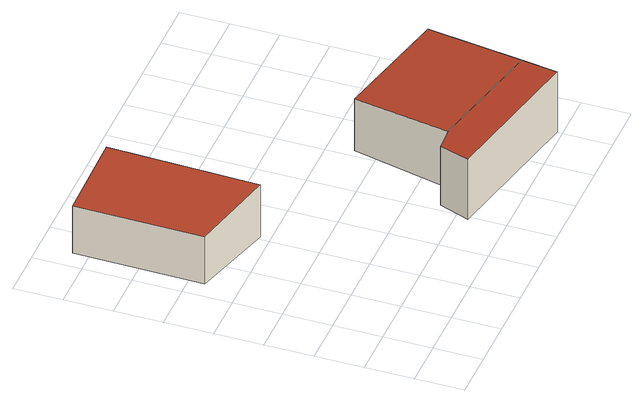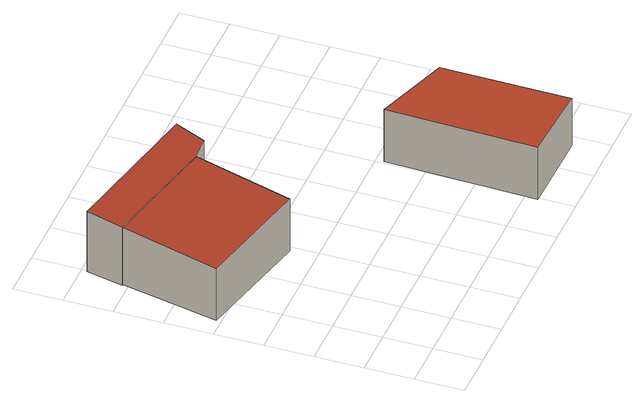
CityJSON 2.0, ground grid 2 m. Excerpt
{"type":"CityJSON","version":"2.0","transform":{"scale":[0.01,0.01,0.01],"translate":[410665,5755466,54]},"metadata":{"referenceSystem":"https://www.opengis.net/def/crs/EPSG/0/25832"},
"CityObjects":{
"building1":{"type":"Building","attributes":{"Gemeindeschluessel":"05515000","Geometrietyp2DReferenz":"3000","function":"51009_1610","roofType":"2100","measuredHeight":2.46},"geometry":[{"type":"Solid","lod":"2","boundaries":[[[[0,1,2,3]],[[4,5,1,0]],[[6,7,5,4]],[[3,2,7,6]],[[4,0,3,6]],[[1,5,7,2]]]],"semantics":{"surfaces":[{"type":"WallSurface"},{"type":"RoofSurface"},{"type":"GroundSurface"}],"values":[[0,0,0,0,1,2]]}}]},
"building2":{"type":"Building","attributes":{"Gemeindeschluessel":"05515000","Geometrietyp2DReferenz":"3000","function":"51009_1610","roofType":"2100","measuredHeight":2.83},"geometry":[{"type":"Solid","lod":"2","boundaries":[[[[8,9,10,11]],[[12,13,9,8]],[[14,15,13,12]],[[16,17,15,14]],[[11,10,17,16]],[[14,12,8,11,16]],[[9,13,15,17,10]]]],"semantics":{"surfaces":[{"type":"WallSurface"},{"type":"RoofSurface"},{"type":"GroundSurface"}],"values":[[0,0,0,0,0,1,2]]}}]},
"building3":{"type":"Building","attributes":{"Gemeindeschluessel":"05515000","Geometrietyp2DReferenz":"3000","function":"31001_1310","roofType":"2100","measuredHeight":2.69},"geometry":[{"type":"Solid","lod":"2","boundaries":[[[[18,19,20,12]],[[21,22,19,18]],[[14,23,22,21]],[[12,20,23,14]],[[21,18,12,14]],[[19,22,23,20]]]],"semantics":{"surfaces":[{"type":"WallSurface"},{"type":"RoofSurface"},{"type":"GroundSurface"}],"values":[[0,0,0,0,1,2]]}}]}
},
"vertices":[
[422,1458,347],[422,1458,101],[68,1462,101],[68,1462,323],[404,837,347],[404,837,101],[61,932,323],[61,932,101],
[835,278,364],[835,278,89],[786,151,89],[786,151,372],[935,285,362],[935,285,89],[1439,177,362],[1439,177,89],[1405,23,372],[1405,23,89],
[1030,693,338],[1030,693,94],[935,285,94],[1526,583,338],[1526,583,94],[1439,177,94]
]}
